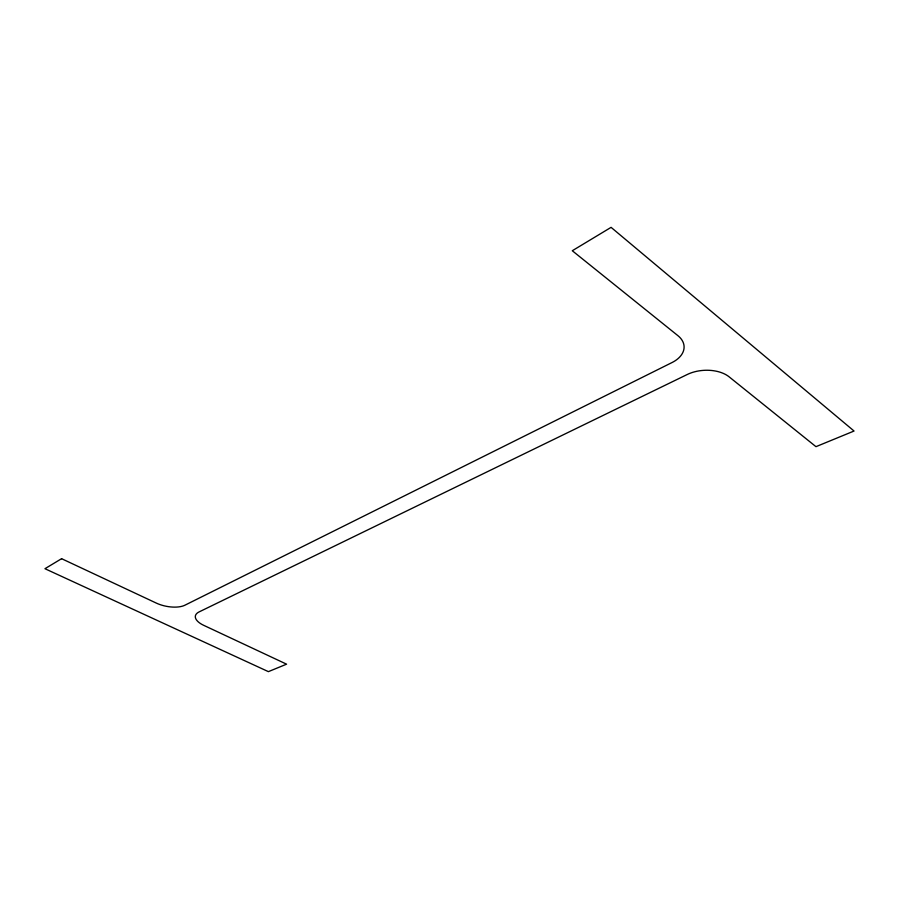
<?xml version="1.0" encoding="UTF-8"?>
<svg xmlns="http://www.w3.org/2000/svg" width="899" height="899" viewBox="0 0 899 899"><rect width="100%" height="100%" fill="white"/><g stroke="black" fill="none" stroke-linecap="round" stroke-linejoin="round"><path stroke-width="1.35" d="M61.593 558.684L44.95 568.707L268.396 671.643L286.579 664.17L203.725 625.333A20.497 9.024 10.2 0 1 199.106 611.916L687.274 374.49A29.577 17.654 -3.3 0 1 729.1 376.816L815.966 446.668L854.05 431.026L611.084 227.357L572.292 250.742L677.936 335.687A30.33 19.036 -2.3 0 1 672.036 362.544L184.936 605.196A21.082 9.417 11.3 0 1 156.336 603.105L61.593 558.684"/></g></svg>
